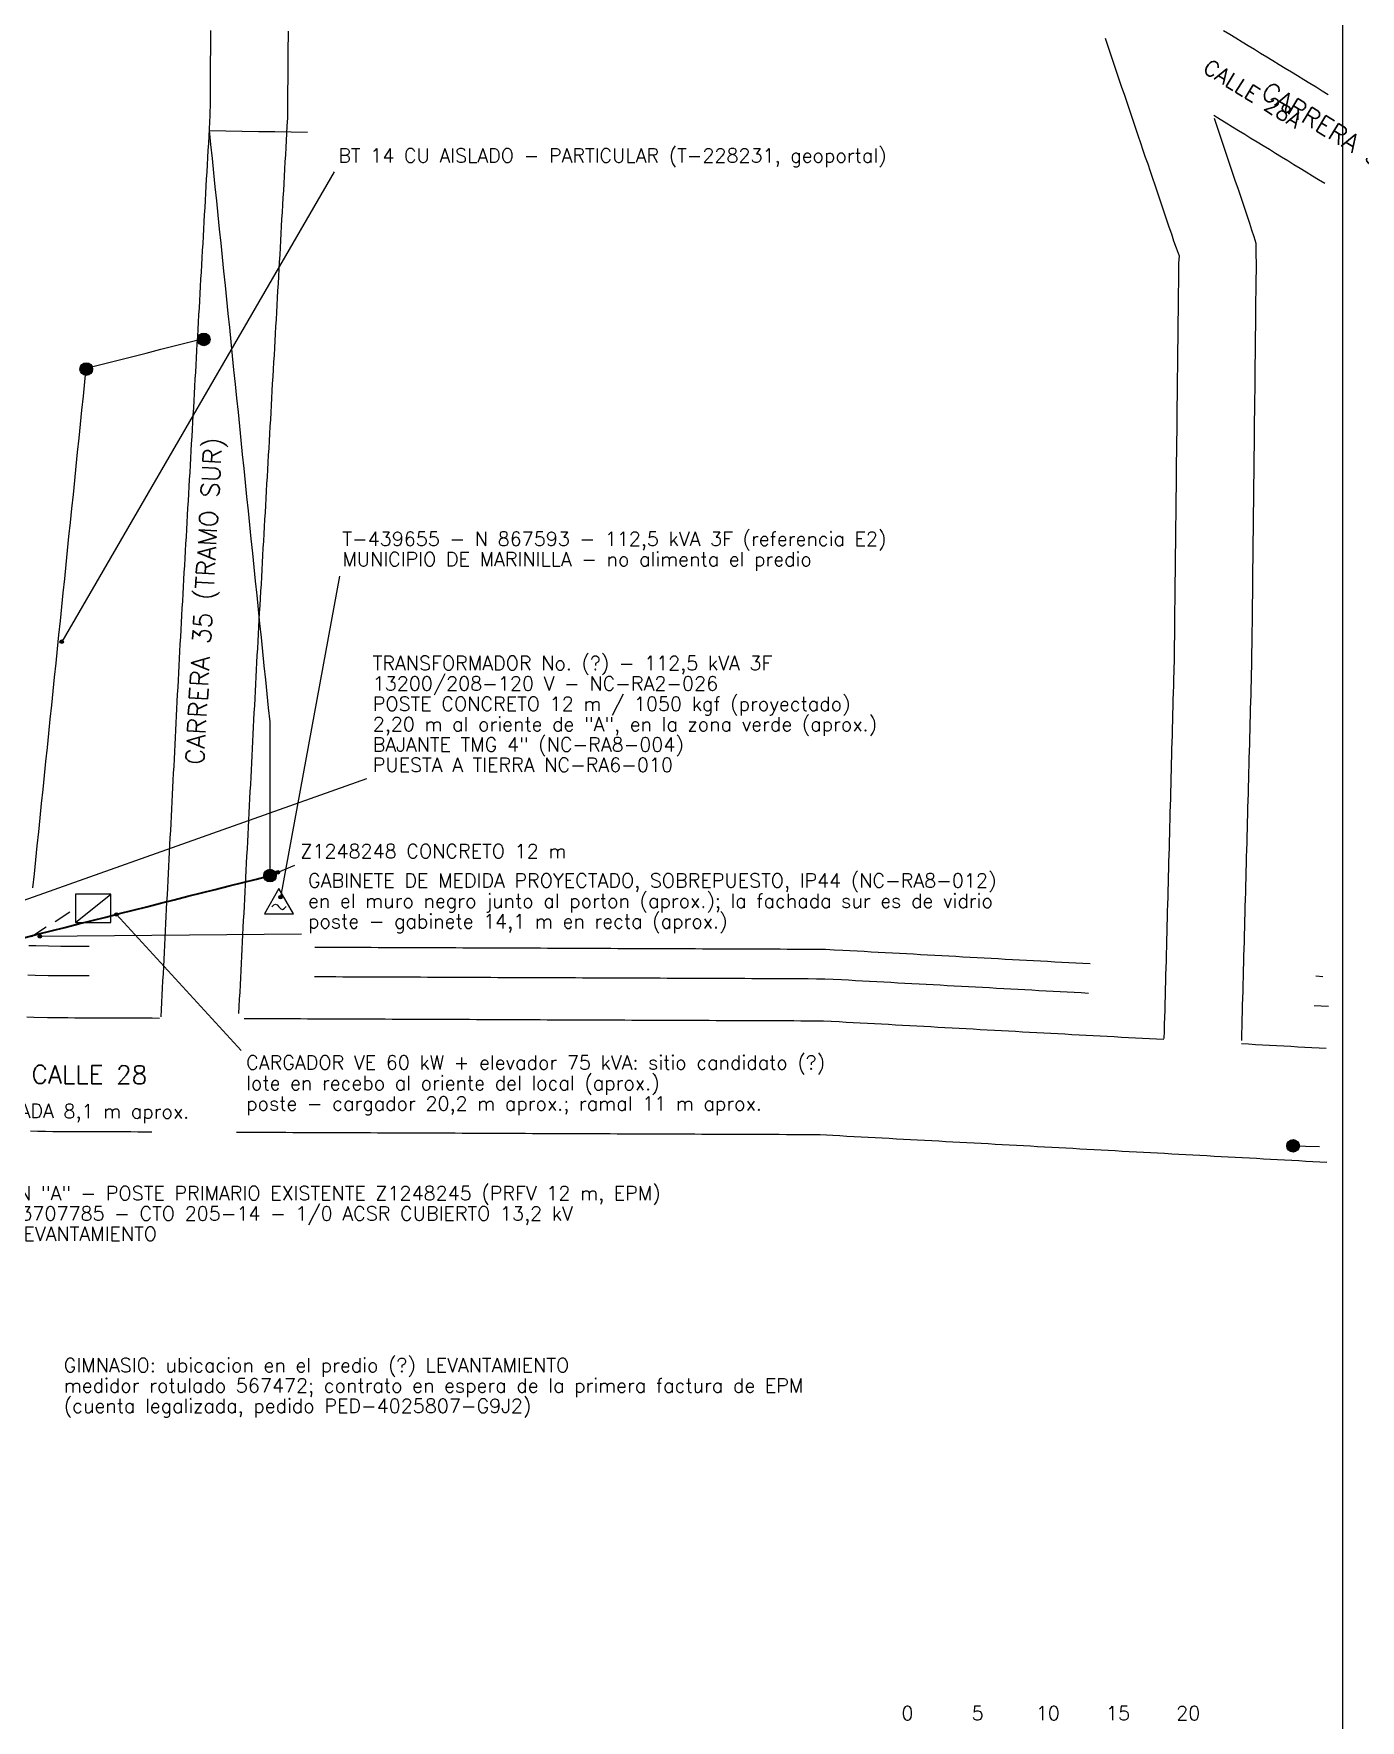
# Paper-space layout 'PLANO 01 DE 01' of a CAD drawing. Header units: millimetres. Extents: x 8 to 1180, y 4 to 828.
# Drawn here: x 205.6 to 394.5, y 424.4 to 664.6 of the extents above; entities that cross this region are included whole.
import ezdxf
from ezdxf.enums import TextEntityAlignment as Align

# ---------------------------------------------------------------- set-up
doc = ezdxf.new("R2010")
doc.units = ezdxf.units.MM
for name, pattern in [('BT', [6, 4, -1, 0, -1]), ('CUBIERTO', [9, 6, -1, 0, -1, 0, -1]), ('TRAZOS', [4, 2.5, -1.5])]:
    doc.linetypes.add(name, pattern=pattern)
doc.styles.add('E2', font='romans.shx')

psp = doc.layouts.new('PLANO 01 DE 01')

# ---------------------------------------------------------------- hatches: boundary and pattern name
h = psp.add_hatch(color=7)
edge = h.paths.add_edge_path()
edge.add_arc((229.78, 621.08), 0.9, 0, 360)
h = psp.add_hatch(color=7)
edge = h.paths.add_edge_path()
edge.add_arc((213.04, 616.85), 0.9, 0, 360)
h = psp.add_hatch(color=8)
edge = h.paths.add_edge_path()
edge.add_arc((209.54, 578.01), 0.25, 0, 360)
h = psp.add_hatch(color=7)
edge = h.paths.add_edge_path()
edge.add_arc((239.21, 544.7), 0.9, 0, 360)
h = psp.add_hatch(color=8)
edge = h.paths.add_edge_path()
edge.add_arc((240.32, 545.16), 0.25, 0, 360)
h = psp.add_hatch(color=8)
edge = h.paths.add_edge_path()
edge.add_arc((240.71, 541.63), 0.25, 0, 360)
h = psp.add_hatch(color=8)
edge = h.paths.add_edge_path()
edge.add_arc((217.34, 539.16), 0.25, 0, 360)
h = psp.add_hatch(color=8)
edge = h.paths.add_edge_path()
edge.add_arc((206.43, 536.05), 0.25, 0, 360)
h = psp.add_hatch(color=7)
edge = h.paths.add_edge_path()
edge.add_arc((384.93, 506.21), 0.9, 0, 360)

# ---------------------------------------------------------------- linework, layer by layer
at = {"color": 7}
psp.add_lwpolyline([(25, 418), (392, 418), (392, 812), (25, 812)], close=True, dxfattribs=at)
at = {"color": 8}
for points in [[(230.75, 665.06), (230.74, 664.04), (230.73, 663.02), (230.72, 662), (230.71, 660.98), (230.71, 659.96), (230.7, 658.94), (230.69, 657.92), (230.68, 656.9), (230.68, 655.88), (230.67, 654.86), (230.65, 652.95), (230.55, 651.05), (230.49, 650.03), (230.43, 649.01), (230.37, 647.99), (230.31, 646.97), (230.26, 645.95), (230.2, 644.94), (230.14, 643.92), (230.08, 642.9), (230.02, 641.88), (229.97, 640.86), (229.91, 639.84), (229.85, 638.82), (229.79, 637.8), (229.74, 636.78), (229.68, 635.76), (229.62, 634.75), (229.56, 633.73), (229.5, 632.71), (229.45, 631.69), (229.39, 630.67), (229.33, 629.65), (229.27, 628.63), (229.21, 627.61), (229.16, 626.59), (229.1, 625.58), (229.04, 624.56), (228.98, 623.54), (228.93, 622.52), (228.87, 621.5), (228.81, 620.48), (228.75, 619.46), (228.69, 618.44), (228.64, 617.42), (228.58, 616.4), (228.52, 615.39), (228.46, 614.37), (228.41, 613.35), (228.35, 612.33), (228.29, 611.31), (228.23, 610.29), (228.17, 609.27), (228.12, 608.25), (228.06, 607.23), (228, 606.22), (227.94, 605.2), (227.88, 604.18), (227.83, 603.16), (227.77, 602.14), (227.71, 601.12), (227.65, 600.1), (227.6, 599.08), (227.54, 598.06), (227.48, 597.04), (227.42, 596.03), (227.36, 595.01), (227.31, 593.99), (227.25, 592.97), (227.19, 591.95), (227.13, 590.93), (227.07, 589.91), (227.02, 588.89), (226.96, 587.87), (226.9, 586.86), (226.84, 585.84), (226.79, 584.82), (226.73, 583.8), (226.67, 582.78), (226.61, 581.76), (226.55, 580.74), (226.5, 579.72), (226.44, 578.7), (226.38, 577.67), (226.33, 576.64), (226.27, 575.61), (226.22, 574.59), (226.17, 573.57), (226.12, 572.55), (226.06, 571.53), (226.01, 570.51), (225.96, 569.49), (225.91, 568.47), (225.85, 567.45), (225.8, 566.43), (225.75, 565.41), (225.7, 564.39), (225.64, 563.37), (225.59, 562.35), (225.54, 561.33), (225.49, 560.31), (225.43, 559.29), (225.38, 558.27), (225.33, 557.25), (225.28, 556.23), (225.22, 555.2), (225.17, 554.18), (225.12, 553.16), (225.07, 552.14), (225.02, 551.12), (224.96, 550.1), (224.91, 549.08), (224.86, 548.06), (224.81, 547.04), (224.75, 546.02), (224.7, 545), (224.65, 543.98), (224.6, 542.96), (224.54, 541.94), (224.49, 540.92), (224.44, 539.9), (224.39, 538.88), (224.33, 537.86), (224.28, 536.84), (224.23, 535.82), (224.18, 534.8), (224.12, 533.77), (224.07, 532.75), (224.02, 531.73), (223.97, 530.71), (223.91, 529.69), (223.86, 528.67), (223.81, 527.65), (223.76, 526.63), (223.7, 525.61), (223.65, 524.59)], [(241.79, 664.97), (241.78, 663.95), (241.77, 662.93), (241.76, 661.91), (241.76, 660.89), (241.75, 659.87), (241.74, 658.85), (241.73, 657.83), (241.72, 656.81), (241.72, 655.79), (241.71, 654.77), (241.7, 653.68), (241.69, 652.6), (241.63, 651.51), (241.57, 650.42), (241.51, 649.4), (241.45, 648.39), (241.4, 647.37), (241.34, 646.35), (241.28, 645.33), (241.22, 644.31), (241.16, 643.29), (241.11, 642.27), (241.05, 641.25), (240.99, 640.23), (240.93, 639.21), (240.87, 638.2), (240.82, 637.18), (240.76, 636.16), (240.7, 635.14), (240.64, 634.12), (240.59, 633.1), (240.53, 632.08), (240.47, 631.06), (240.41, 630.04), (240.35, 629.03), (240.3, 628.01), (240.24, 626.99), (240.18, 625.97), (240.12, 624.95), (240.07, 623.93), (240.01, 622.91), (239.95, 621.89), (239.89, 620.87), (239.83, 619.85), (239.78, 618.84), (239.72, 617.82), (239.66, 616.8), (239.6, 615.78), (239.54, 614.76), (239.49, 613.74), (239.43, 612.72), (239.37, 611.7), (239.31, 610.68), (239.26, 609.67), (239.2, 608.65), (239.14, 607.63), (239.08, 606.61), (239.02, 605.59), (238.97, 604.57), (238.91, 603.55), (238.85, 602.53), (238.79, 601.51), (238.73, 600.49), (238.68, 599.48), (238.62, 598.46), (238.56, 597.44), (238.5, 596.42), (238.45, 595.4), (238.39, 594.38), (238.33, 593.36), (238.27, 592.34), (238.21, 591.32), (238.16, 590.31), (238.1, 589.29), (238.04, 588.27), (237.98, 587.25), (237.93, 586.23), (237.87, 585.21), (237.81, 584.19), (237.75, 583.17), (237.69, 582.15), (237.64, 581.13), (237.58, 580.12), (237.52, 579.1), (237.46, 578.09), (237.41, 577.07), (237.35, 576.06), (237.3, 575.05), (237.25, 574.03), (237.2, 573.01), (237.14, 571.99), (237.09, 570.97), (237.04, 569.95), (236.99, 568.92), (236.93, 567.9), (236.88, 566.88), (236.83, 565.86), (236.78, 564.84), (236.72, 563.82), (236.67, 562.8), (236.62, 561.78), (236.57, 560.76), (236.51, 559.74), (236.46, 558.72), (236.41, 557.7), (236.36, 556.68), (236.3, 555.66), (236.25, 554.64), (236.2, 553.62), (236.15, 552.6), (236.09, 551.58), (236.04, 550.56), (235.99, 549.54), (235.94, 548.52), (235.88, 547.49), (235.83, 546.47), (235.78, 545.45), (235.73, 544.43), (235.67, 543.41), (235.62, 542.39), (235.57, 541.37), (235.52, 540.35), (235.47, 539.33), (235.41, 538.31), (235.36, 537.29), (235.31, 536.27), (235.26, 535.25), (235.2, 534.23), (235.15, 533.21), (235.1, 532.19), (235.05, 531.17), (234.99, 530.15), (234.94, 529.13), (234.89, 528.11), (234.84, 527.09), (234.78, 526.06), (234.73, 525.04)], [(358.16, 663.99), (358.49, 662.99), (358.83, 662), (359.17, 661), (359.5, 660), (359.84, 659.01), (360.18, 658.01), (360.51, 657.02), (360.85, 656.02), (361.19, 655.02), (361.52, 654.03), (361.86, 653.03), (362.2, 652.03), (362.53, 651.04), (362.87, 650.04), (363.21, 649.05), (363.55, 648.05), (363.88, 647.05), (364.22, 646.06), (364.56, 645.06), (364.89, 644.06), (365.23, 643.07), (365.57, 642.07), (365.9, 641.08), (366.24, 640.08), (366.58, 639.08), (366.91, 638.09), (367.25, 637.09), (367.59, 636.09), (367.92, 635.1), (368.26, 634.1), (368.71, 632.99), (368.62, 631.93), (368.61, 630.93), (368.6, 629.92), (368.59, 628.92), (368.58, 627.91), (368.56, 626.91), (368.55, 625.91), (368.54, 624.9), (368.53, 623.9), (368.52, 622.89), (368.51, 621.89), (368.5, 620.88), (368.48, 619.88), (368.47, 618.88), (368.46, 617.87), (368.45, 616.87), (368.44, 615.86), (368.43, 614.86), (368.42, 613.85), (368.4, 612.85), (368.39, 611.84), (368.38, 610.84), (368.37, 609.84), (368.36, 608.83), (368.35, 607.83), (368.34, 606.82), (368.32, 605.82), (368.31, 604.81), (368.3, 603.81), (368.29, 602.81), (368.28, 601.8), (368.27, 600.8), (368.26, 599.79), (368.24, 598.79), (368.23, 597.78), (368.22, 596.78), (368.21, 595.78), (368.2, 594.77), (368.19, 593.77), (368.18, 592.76), (368.17, 591.76), (368.15, 590.75), (368.14, 589.75), (368.13, 588.75), (368.12, 587.74), (368.11, 586.74), (368.1, 585.73), (368.09, 584.73), (368.07, 583.72), (368.06, 582.72), (368.05, 581.72), (368.04, 580.71), (368.03, 579.71), (368.02, 578.7), (368.01, 577.7), (367.98, 575.73), (367.93, 573.77), (367.9, 572.76), (367.88, 571.76), (367.85, 570.75), (367.82, 569.75), (367.8, 568.74), (367.77, 567.74), (367.74, 566.73), (367.71, 565.73), (367.69, 564.72), (367.66, 563.72), (367.63, 562.71), (367.61, 561.71), (367.58, 560.71), (367.55, 559.7), (367.53, 558.7), (367.5, 557.69), (367.47, 556.69), (367.45, 555.68), (367.42, 554.68), (367.39, 553.67), (367.36, 552.67), (367.34, 551.66), (367.31, 550.66), (367.28, 549.65), (367.26, 548.65), (367.23, 547.64), (367.2, 546.64), (367.18, 545.64), (367.15, 544.63), (367.12, 543.63), (367.09, 542.62), (367.07, 541.62), (367.04, 540.61), (367.01, 539.61), (366.99, 538.6), (366.96, 537.6), (366.93, 536.59), (366.91, 535.59), (366.88, 534.58), (366.85, 533.58), (366.83, 532.57), (366.8, 531.57), (366.77, 530.57), (366.74, 529.56), (366.72, 528.56), (366.69, 527.55), (366.66, 526.55), (366.64, 525.54), (366.61, 524.54), (366.58, 523.53), (366.56, 522.53), (366.53, 521.52)], [(375.04, 665.09), (375.92, 664.55), (376.8, 664.01), (377.67, 663.48), (378.55, 662.94), (379.43, 662.4), (380.3, 661.86), (381.18, 661.33), (382.06, 660.79), (382.93, 660.25), (383.81, 659.71), (384.69, 659.18), (385.57, 658.64), (386.44, 658.1), (387.32, 657.56), (388.2, 657.03), (389.07, 656.49), (389.95, 655.95)], [(373.66, 652.99), (374.53, 652.45), (375.41, 651.91), (376.29, 651.37), (377.16, 650.84), (378.04, 650.3), (378.92, 649.76), (379.8, 649.22), (380.67, 648.69), (381.55, 648.15), (382.43, 647.61), (383.3, 647.07), (384.18, 646.54), (385.06, 646), (385.94, 645.46), (386.81, 644.92), (387.69, 644.39), (388.57, 643.85), (389.44, 643.31)], [(373.67, 652.58), (374.01, 651.59), (374.34, 650.59), (374.68, 649.59), (375.02, 648.6), (375.35, 647.6), (375.69, 646.6), (376.03, 645.61), (376.36, 644.61), (376.7, 643.62), (377.04, 642.62), (377.37, 641.62), (377.71, 640.63), (378.05, 639.63), (378.38, 638.63), (378.72, 637.64), (379.02, 636.68), (379.32, 635.72), (379.61, 634.76), (379.64, 633.28), (379.66, 631.81), (379.65, 630.8), (379.64, 629.8), (379.63, 628.79), (379.62, 627.79), (379.6, 626.78), (379.59, 625.78), (379.58, 624.78), (379.57, 623.77), (379.56, 622.77), (379.55, 621.76), (379.54, 620.76), (379.53, 619.75), (379.51, 618.75), (379.5, 617.75), (379.49, 616.74), (379.48, 615.74), (379.47, 614.73), (379.46, 613.73), (379.45, 612.72), (379.43, 611.72), (379.42, 610.72), (379.41, 609.71), (379.4, 608.71), (379.39, 607.7), (379.38, 606.7), (379.37, 605.69), (379.35, 604.69), (379.34, 603.69), (379.33, 602.68), (379.32, 601.68), (379.31, 600.67), (379.3, 599.67), (379.29, 598.66), (379.27, 597.66), (379.26, 596.65), (379.25, 595.65), (379.24, 594.65), (379.23, 593.64), (379.22, 592.64), (379.21, 591.63), (379.19, 590.63), (379.18, 589.62), (379.17, 588.62), (379.16, 587.62), (379.15, 586.61), (379.14, 585.61), (379.13, 584.6), (379.11, 583.6), (379.1, 582.59), (379.09, 581.59), (379.08, 580.59), (379.07, 579.58), (379.06, 578.58), (379.05, 577.57), (379.03, 576.55), (379.02, 575.52), (379, 574.5), (378.97, 573.47), (378.94, 572.46), (378.91, 571.46), (378.89, 570.46), (378.86, 569.45), (378.83, 568.45), (378.81, 567.44), (378.78, 566.44), (378.75, 565.43), (378.73, 564.43), (378.7, 563.42), (378.67, 562.42), (378.64, 561.41), (378.62, 560.41), (378.59, 559.4), (378.56, 558.4), (378.54, 557.39), (378.51, 556.39), (378.48, 555.39), (378.46, 554.38), (378.43, 553.38), (378.4, 552.37), (378.38, 551.37), (378.35, 550.36), (378.32, 549.36), (378.29, 548.35), (378.27, 547.35), (378.24, 546.34), (378.21, 545.34), (378.19, 544.33), (378.16, 543.33), (378.13, 542.32), (378.11, 541.32), (378.08, 540.32), (378.05, 539.31), (378.02, 538.31), (378, 537.3), (377.97, 536.3), (377.94, 535.29), (377.92, 534.29), (377.89, 533.28), (377.86, 532.28), (377.84, 531.27), (377.81, 530.27), (377.78, 529.26), (377.75, 528.26), (377.73, 527.25), (377.7, 526.25), (377.67, 525.25), (377.65, 524.24), (377.62, 523.24), (377.59, 522.23), (377.57, 521.23)], [(248.34, 644.94), (209.54, 578.01)], [(249.12, 587.37), (240.71, 541.63)], [(252.97, 558.48), (184.97, 534.38)], [(242.69, 546.16), (240.32, 545.16)], [(235.11, 519.8), (217.34, 539.16)], [(243.72, 536.38), (206.43, 536.05)], [(204.87, 534.76), (205.88, 534.73), (207.68, 534.68), (209.44, 534.67), (210.44, 534.67), (211.45, 534.66), (212.45, 534.66), (213.46, 534.65)], [(245.59, 534.52), (246.59, 534.52), (247.6, 534.51), (248.6, 534.51), (249.61, 534.5), (250.61, 534.5), (251.61, 534.49), (252.62, 534.49), (253.62, 534.49), (254.63, 534.48), (255.63, 534.48), (256.64, 534.47), (257.64, 534.47), (258.64, 534.47), (259.65, 534.46), (260.65, 534.46), (261.66, 534.45), (262.66, 534.45), (263.66, 534.45), (264.67, 534.44), (265.67, 534.44), (266.68, 534.43), (267.68, 534.43), (268.68, 534.42), (269.69, 534.42), (270.69, 534.42), (271.7, 534.41), (272.7, 534.41), (273.71, 534.4), (274.71, 534.4), (275.71, 534.4), (276.72, 534.39), (277.72, 534.39), (278.73, 534.38), (279.73, 534.38), (280.73, 534.37), (281.74, 534.37), (282.74, 534.37), (283.75, 534.36), (284.75, 534.36), (285.76, 534.35), (286.76, 534.35), (287.76, 534.35), (288.77, 534.34), (289.77, 534.34), (290.78, 534.33), (291.78, 534.33), (292.78, 534.32), (293.79, 534.32), (294.79, 534.32), (295.8, 534.31), (296.8, 534.31), (297.81, 534.3), (298.81, 534.3), (299.81, 534.3), (300.82, 534.29), (301.82, 534.29), (302.83, 534.28), (303.83, 534.28), (304.83, 534.27), (305.84, 534.27), (306.84, 534.27), (307.85, 534.26), (308.85, 534.26), (309.85, 534.25), (310.86, 534.25), (311.86, 534.25), (312.87, 534.24), (313.87, 534.24), (314.88, 534.23), (315.88, 534.23), (317.11, 534.22), (318.35, 534.21), (319.58, 534.15), (320.82, 534.08), (321.82, 534.03), (322.83, 533.97), (323.84, 533.92), (324.84, 533.86), (325.85, 533.81), (326.85, 533.75), (327.86, 533.7), (328.86, 533.65), (329.87, 533.59), (330.87, 533.54), (331.88, 533.48), (332.88, 533.43), (333.89, 533.37), (334.89, 533.32), (335.9, 533.26), (336.9, 533.21), (337.91, 533.15), (338.92, 533.1), (339.92, 533.04), (340.93, 532.99), (341.93, 532.93), (342.94, 532.88), (343.94, 532.82), (344.95, 532.77), (345.95, 532.71), (346.96, 532.66), (347.96, 532.6), (348.97, 532.55), (349.97, 532.49), (350.98, 532.44), (351.98, 532.38), (352.99, 532.33), (353.99, 532.27), (355, 532.22), (356.01, 532.16)], [(388.18, 530.41), (389.18, 530.35)], [(204.56, 524.57), (205.57, 524.54), (207.5, 524.48), (209.4, 524.47), (210.4, 524.47), (211.41, 524.46), (212.41, 524.46), (213.41, 524.45), (214.42, 524.45), (215.42, 524.44), (216.43, 524.44), (217.43, 524.44), (218.44, 524.43), (219.44, 524.43), (220.44, 524.42), (221.45, 524.42), (222.45, 524.42), (223.46, 524.41)], [(235.51, 524.36), (236.51, 524.36), (237.51, 524.35), (238.52, 524.35), (239.52, 524.34), (240.53, 524.34), (241.53, 524.34), (242.54, 524.33), (243.54, 524.33), (244.54, 524.32), (245.55, 524.32), (246.55, 524.32), (247.56, 524.31), (248.56, 524.31), (249.56, 524.3), (250.57, 524.3), (251.57, 524.3), (252.58, 524.29), (253.58, 524.29), (254.58, 524.28), (255.59, 524.28), (256.59, 524.27), (257.6, 524.27), (258.6, 524.27), (259.61, 524.26), (260.61, 524.26), (261.61, 524.25), (262.62, 524.25), (263.62, 524.25), (264.63, 524.24), (265.63, 524.24), (266.63, 524.23), (267.64, 524.23), (268.64, 524.22), (269.65, 524.22), (270.65, 524.22), (271.66, 524.21), (272.66, 524.21), (273.66, 524.2), (274.67, 524.2), (275.67, 524.2), (276.68, 524.19), (277.68, 524.19), (278.68, 524.18), (279.69, 524.18), (280.69, 524.17), (281.7, 524.17), (282.7, 524.17), (283.7, 524.16), (284.71, 524.16), (285.71, 524.15), (286.72, 524.15), (287.72, 524.15), (288.73, 524.14), (289.73, 524.14), (290.73, 524.13), (291.74, 524.13), (292.74, 524.12), (293.75, 524.12), (294.75, 524.12), (295.75, 524.11), (296.76, 524.11), (297.76, 524.1), (298.77, 524.1), (299.77, 524.1), (300.78, 524.09), (301.78, 524.09), (302.78, 524.08), (303.79, 524.08), (304.79, 524.07), (305.8, 524.07), (306.8, 524.07), (307.8, 524.06), (308.81, 524.06), (309.81, 524.05), (310.82, 524.05), (311.82, 524.05), (312.82, 524.04), (313.83, 524.04), (314.83, 524.03), (315.84, 524.03), (316.94, 524.02), (318.05, 524.02), (319.16, 523.96), (320.26, 523.9), (321.27, 523.84), (322.27, 523.79), (323.28, 523.73), (324.29, 523.68), (325.29, 523.62), (326.3, 523.57), (327.3, 523.52), (328.31, 523.46), (329.31, 523.41), (330.32, 523.35), (331.32, 523.3), (332.33, 523.24), (333.33, 523.19), (334.34, 523.13), (335.34, 523.08), (336.35, 523.02), (337.35, 522.97), (338.36, 522.91), (339.36, 522.86), (340.37, 522.8), (341.38, 522.75), (342.38, 522.69), (343.39, 522.64), (344.39, 522.58), (345.4, 522.53), (346.4, 522.47), (347.41, 522.42), (348.41, 522.36), (349.42, 522.31), (350.42, 522.25), (351.43, 522.2), (352.43, 522.14), (353.44, 522.09), (354.44, 522.03), (355.45, 521.98), (356.46, 521.92), (357.46, 521.87), (358.47, 521.82), (359.47, 521.76), (360.48, 521.71), (361.48, 521.65), (362.49, 521.6), (363.49, 521.54), (364.5, 521.49), (365.5, 521.43), (366.51, 521.38)], [(377.57, 520.77), (378.57, 520.72), (379.58, 520.66), (380.58, 520.61), (381.59, 520.55), (382.59, 520.5), (383.6, 520.44), (384.6, 520.39), (385.61, 520.33), (386.61, 520.28), (387.62, 520.22), (388.63, 520.17), (389.63, 520.12)], [(205.08, 508.34), (206.15, 508.31), (207.22, 508.28), (208.27, 508.27), (209.33, 508.27), (210.34, 508.27), (211.34, 508.26), (212.34, 508.26), (213.35, 508.25), (214.35, 508.25), (215.36, 508.24), (216.36, 508.24), (217.36, 508.24), (218.37, 508.23), (219.37, 508.23), (220.38, 508.22), (221.38, 508.22), (222.39, 508.22)], [(234.43, 508.17), (235.44, 508.16), (236.44, 508.16), (237.45, 508.15), (238.45, 508.15), (239.46, 508.15), (240.46, 508.14), (241.46, 508.14), (242.47, 508.13), (243.47, 508.13), (244.48, 508.12), (245.48, 508.12), (246.48, 508.12), (247.49, 508.11), (248.49, 508.11), (249.5, 508.1), (250.5, 508.1), (251.51, 508.1), (252.51, 508.09), (253.51, 508.09), (254.52, 508.08), (255.52, 508.08), (256.53, 508.07), (257.53, 508.07), (258.53, 508.07), (259.54, 508.06), (260.54, 508.06), (261.55, 508.05), (262.55, 508.05), (263.55, 508.05), (264.56, 508.04), (265.56, 508.04), (266.57, 508.03), (267.57, 508.03), (268.58, 508.02), (269.58, 508.02), (270.58, 508.02), (271.59, 508.01), (272.59, 508.01), (273.6, 508), (274.6, 508), (275.6, 508), (276.61, 507.99), (277.61, 507.99), (278.62, 507.98), (279.62, 507.98), (280.63, 507.97), (281.63, 507.97), (282.63, 507.97), (283.64, 507.96), (284.64, 507.96), (285.65, 507.95), (286.65, 507.95), (287.65, 507.95), (288.66, 507.94), (289.66, 507.94), (290.67, 507.93), (291.67, 507.93), (292.68, 507.92), (293.68, 507.92), (294.68, 507.92), (295.69, 507.91), (296.69, 507.91), (297.7, 507.9), (298.7, 507.9), (299.7, 507.9), (300.71, 507.89), (301.71, 507.89), (302.72, 507.88), (303.72, 507.88), (304.72, 507.87), (305.73, 507.87), (306.73, 507.87), (307.74, 507.86), (308.74, 507.86), (309.75, 507.85), (310.75, 507.85), (311.75, 507.85), (312.76, 507.84), (313.76, 507.84), (314.77, 507.83), (315.77, 507.83), (317.57, 507.82), (319.38, 507.72), (320.39, 507.67), (321.39, 507.61), (322.4, 507.56), (323.4, 507.5), (324.41, 507.45), (325.41, 507.39), (326.42, 507.34), (327.42, 507.28), (328.43, 507.23), (329.43, 507.17), (330.44, 507.12), (331.45, 507.07), (332.45, 507.01), (333.46, 506.96), (334.46, 506.9), (335.47, 506.85), (336.47, 506.79), (337.48, 506.74), (338.48, 506.68), (339.49, 506.63), (340.49, 506.57), (341.5, 506.52), (342.5, 506.46), (343.51, 506.41), (344.51, 506.35), (345.52, 506.3), (346.53, 506.24), (347.53, 506.19), (348.54, 506.13), (349.54, 506.08), (350.55, 506.02), (351.55, 505.97), (352.56, 505.91), (353.56, 505.86), (354.57, 505.8), (355.57, 505.75), (356.58, 505.69), (357.58, 505.64), (358.59, 505.58), (359.59, 505.53), (360.6, 505.47), (361.6, 505.42), (362.61, 505.37), (363.62, 505.31), (364.62, 505.26), (365.63, 505.2), (366.63, 505.15), (367.64, 505.09), (368.64, 505.04), (369.65, 504.98), (370.65, 504.93), (371.66, 504.87), (372.66, 504.82), (373.67, 504.76), (374.67, 504.71), (375.68, 504.65), (376.68, 504.6), (377.69, 504.54), (378.7, 504.49), (379.7, 504.43), (380.71, 504.38), (381.71, 504.32), (382.72, 504.27), (383.72, 504.21), (384.73, 504.16), (385.73, 504.1), (386.74, 504.05), (387.74, 503.99), (388.75, 503.94), (389.75, 503.88)]]:
    psp.add_lwpolyline(points, dxfattribs=at)
at = {"color": 3, "linetype": 'BT'}
for points in [[(230.6, 650.83), (232.92, 650.79), (235.24, 650.75), (237.56, 650.71), (239.89, 650.67), (242.21, 650.63), (244.53, 650.59)], [(239.21, 566.58), (239.01, 568.58), (238.8, 570.59), (238.6, 572.59), (238.39, 574.6), (238.19, 576.61), (237.98, 578.61), (237.78, 580.62), (237.57, 582.62), (237.36, 584.63), (237.16, 586.64), (236.95, 588.64), (236.75, 590.65), (236.54, 592.65), (236.34, 594.66), (236.13, 596.67), (235.93, 598.67), (235.72, 600.68), (235.52, 602.69), (235.31, 604.69), (235.11, 606.7), (234.9, 608.7), (234.7, 610.71), (234.49, 612.72), (234.29, 614.72), (234.08, 616.73), (233.88, 618.73), (233.67, 620.74), (233.47, 622.75), (233.26, 624.75), (233.06, 626.76), (232.85, 628.76), (232.65, 630.77), (232.44, 632.78), (232.24, 634.78), (232.03, 636.79), (231.83, 638.79), (231.62, 640.8), (231.42, 642.81), (231.21, 644.81), (231.01, 646.82), (230.8, 648.82), (230.6, 650.83)], [(213.21, 617.02), (215.3, 617.55), (217.4, 618.08), (219.49, 618.61), (221.58, 619.13), (223.67, 619.66), (225.76, 620.19), (227.86, 620.72), (229.95, 621.25)], [(205.45, 542.94), (205.66, 544.94), (205.86, 546.94), (206.07, 548.95), (206.27, 550.95), (206.48, 552.95), (206.68, 554.95), (206.89, 556.95), (207.09, 558.96), (207.3, 560.96), (207.51, 562.96), (207.71, 564.96), (207.92, 566.96), (208.12, 568.97), (208.33, 570.97), (208.53, 572.97), (208.74, 574.97), (208.94, 576.98), (209.15, 578.98), (209.35, 580.98), (209.56, 582.98), (209.76, 584.98), (209.97, 586.99), (210.17, 588.99), (210.38, 590.99), (210.58, 592.99), (210.79, 594.99), (210.99, 597), (211.2, 599), (211.4, 601), (211.61, 603), (211.81, 605), (212.02, 607.01), (212.22, 609.01), (212.43, 611.01), (212.63, 613.01), (212.84, 615.02), (213.04, 617.02)], [(239.21, 544.7), (239.21, 546.89), (239.21, 549.07), (239.21, 551.26), (239.21, 553.45), (239.21, 555.64), (239.21, 557.82), (239.21, 560.01), (239.21, 562.2), (239.21, 564.39), (239.21, 566.58)], [(388.69, 506.05), (386.68, 506.13), (384.66, 506.21)]]:
    psp.add_lwpolyline(points, dxfattribs=at)
at = {"color": 1, "linetype": 'CUBIERTO', "lineweight": 35}
psp.add_lwpolyline([(204.15, 535.85), (206.1, 536.34), (208.05, 536.83), (210, 537.32), (211.94, 537.82), (213.89, 538.31), (215.84, 538.8), (217.79, 539.29), (219.73, 539.78), (221.68, 540.27), (223.63, 540.77), (225.58, 541.26), (227.53, 541.75), (229.47, 542.24), (231.42, 542.73), (233.37, 543.22), (235.32, 543.71), (237.27, 544.21), (239.21, 544.7)], dxfattribs=at)
at = {"color": 6}
psp.add_lwpolyline([(211.53, 538.04), (216.53, 538.04), (216.53, 542.04), (211.53, 542.04)], close=True, dxfattribs=at)
psp.add_lwpolyline([(211.53, 538.04), (216.53, 542.04)], dxfattribs=at)
at = {"color": 1}
psp.add_lwpolyline([(240.49, 542.85), (238.41, 539.25), (242.58, 539.25)], close=True, dxfattribs=at)
psp.add_lwpolyline([(239.49, 540.25), (239.74, 540.54), (239.99, 540.65), (240.24, 540.52), (240.49, 540.23), (240.74, 539.95), (240.99, 539.85), (241.24, 540), (241.49, 540.3)], dxfattribs=at)
at = {"color": 6, "linetype": 'TRAZOS'}
psp.add_lwpolyline([(205.23, 536.04), (211.53, 540.04)], dxfattribs=at)
at = {"color": 8, "linetype": 'TRAZOS'}
for points in [[(204.74, 530.56), (205.76, 530.53), (207.6, 530.48), (209.42, 530.47), (210.43, 530.47), (211.43, 530.46), (212.44, 530.46), (213.44, 530.45)], [(245.57, 530.32), (246.58, 530.32), (247.58, 530.31), (248.58, 530.31), (249.59, 530.3), (250.59, 530.3), (251.6, 530.3), (252.6, 530.29), (253.61, 530.29), (254.61, 530.28), (255.61, 530.28), (256.62, 530.27), (257.62, 530.27), (258.63, 530.27), (259.63, 530.26), (260.63, 530.26), (261.64, 530.25), (262.64, 530.25), (263.65, 530.25), (264.65, 530.24), (265.66, 530.24), (266.66, 530.23), (267.66, 530.23), (268.67, 530.22), (269.67, 530.22), (270.68, 530.22), (271.68, 530.21), (272.68, 530.21), (273.69, 530.2), (274.69, 530.2), (275.7, 530.2), (276.7, 530.19), (277.7, 530.19), (278.71, 530.18), (279.71, 530.18), (280.72, 530.17), (281.72, 530.17), (282.73, 530.17), (283.73, 530.16), (284.73, 530.16), (285.74, 530.15), (286.74, 530.15), (287.75, 530.15), (288.75, 530.14), (289.75, 530.14), (290.76, 530.13), (291.76, 530.13), (292.77, 530.12), (293.77, 530.12), (294.78, 530.12), (295.78, 530.11), (296.78, 530.11), (297.79, 530.1), (298.79, 530.1), (299.8, 530.1), (300.8, 530.09), (301.8, 530.09), (302.81, 530.08), (303.81, 530.08), (304.82, 530.07), (305.82, 530.07), (306.82, 530.07), (307.83, 530.06), (308.83, 530.06), (309.84, 530.05), (310.84, 530.05), (311.85, 530.05), (312.85, 530.04), (313.85, 530.04), (314.86, 530.03), (315.86, 530.03), (317.04, 530.02), (318.23, 530.01), (319.41, 529.95), (320.59, 529.89), (321.6, 529.84), (322.6, 529.78), (323.61, 529.73), (324.61, 529.67), (325.62, 529.62), (326.62, 529.56), (327.63, 529.51), (328.63, 529.45), (329.64, 529.4), (330.64, 529.34), (331.65, 529.29), (332.65, 529.23), (333.66, 529.18), (334.67, 529.12), (335.67, 529.07), (336.68, 529.01), (337.68, 528.96), (338.69, 528.9), (339.69, 528.85), (340.7, 528.79), (341.7, 528.74), (342.71, 528.68), (343.71, 528.63), (344.72, 528.57), (345.72, 528.52), (346.73, 528.46), (347.73, 528.41), (348.74, 528.35), (349.74, 528.3), (350.75, 528.25), (351.76, 528.19), (352.76, 528.14), (353.77, 528.08), (354.77, 528.03), (355.78, 527.97)], [(387.95, 526.22), (388.95, 526.16), (389.96, 526.11)]]:
    psp.add_lwpolyline(points, dxfattribs=at)
at = {"color": 7}
for centre in [(229.78, 621.08), (213.04, 616.85), (239.21, 544.7), (384.93, 506.21)]:
    psp.add_circle(centre, 0.9, dxfattribs=at)
at = {"color": 8}
for centre in [(209.54, 578.01), (240.32, 545.16), (240.71, 541.63), (217.34, 539.16), (206.43, 536.05)]:
    psp.add_circle(centre, 0.25, dxfattribs=at)

# ---------------------------------------------------------------- texts
at = {"color": 7, "style": 'E2'}
for s, height, rotation, p in [('CALLE 28A', 2.2, -31.5035, (379.17, 656.08)), ('CARRERA 35 (TRAMO SUR)', 2.6, 86.7511, (229.79, 583.79)), ('CALLE 28', 2.6, -0.2372, (213.49, 516.35))]:
    psp.add_text(s, height=height, rotation=rotation, dxfattribs=at).set_placement(p, align=Align.MIDDLE_CENTER)
psp.add_text('CARRERA 35 (TRAMO NORTE)', height=2.6, rotation=-31.5035, dxfattribs=at).set_placement((380.17, 655.68))
at = {"color": 3, "style": 'E2'}
psp.add_text('BT 14 CU AISLADO - PARTICULAR (T-228231, geoportal)', height=2, dxfattribs=at).set_placement((248.94, 646.26))
at = {"color": 1, "style": 'E2'}
for s, p in [('T-439655 - N 867593 - 112,5 kVA 3F (referencia E2)', (249.52, 591.66)), ('MUNICIPIO DE MARINILLA - no alimenta el predio', (249.52, 588.76)), ('PUNTO DE DERIVACION "A" - POSTE PRIMARIO EXISTENTE Z1248245 (PRFV 12 m, EPM)', (174.94, 498.48)), ('SEGUN PLANO PDC 23707785 - CTO 205-14 - 1/0 ACSR CUBIERTO 13,2 kV', (174.94, 495.58)), ('placa del poste (?) LEVANTAMIENTO', (174.94, 492.68))]:
    psp.add_text(s, height=2, dxfattribs=at).set_placement(p)
at = {"color": 5, "style": 'E2'}
for s, p in [('TRANSFORMADOR No. (?) - 112,5 kVA 3F', (253.84, 573.98)), ('13200/208-120 V - NC-RA2-026', (253.84, 571.08)), ('POSTE CONCRETO 12 m / 1050 kgf (proyectado)', (253.84, 568.18)), ('2,20 m al oriente de "A", en la zona verde (aprox.)', (253.84, 565.28)), ('BAJANTE TMG 4" (NC-RA8-004)', (253.84, 562.38)), ('PUESTA A TIERRA NC-RA6-010', (253.84, 559.48)), ('GABINETE DE MEDIDA PROYECTADO, SOBREPUESTO, IP44 (NC-RA8-012)', (244.62, 542.99)), ('en el muro negro junto al porton (aprox.); la fachada sur es de vidrio', (244.62, 540.09)), ('poste - gabinete 14,1 m en recta (aprox.)', (244.62, 537.19))]:
    psp.add_text(s, height=2, dxfattribs=at).set_placement(p)
at = {"color": 7, "style": 'E2'}
psp.add_text('Z1248248 CONCRETO 12 m', height=2, dxfattribs=at).set_placement((243.54, 547.2))
at = {"color": 6, "style": 'E2'}
for s, p in [('CARGADOR VE 60 kW + elevador 75 kVA: sitio candidato (?)', (235.81, 517.06)), ('lote en recebo al oriente del local (aprox.)', (235.81, 514.16)), ('poste - cargador 20,2 m aprox.; ramal 11 m aprox.', (235.81, 511.26)), ('GIMNASIO: ubicacion en el predio (?) LEVANTAMIENTO', (209.83, 473.98)), ('medidor rotulado 567472; contrato en espera de la primera factura de EPM', (209.83, 471.08)), ('(cuenta legalizada, pedido PED-4025807-G9J2)', (209.83, 468.18))]:
    psp.add_text(s, height=2, dxfattribs=at).set_placement(p)
at = {"color": 8, "style": 'E2'}
psp.add_text('CALZADA 8,1 m aprox.', height=2, rotation=-0.2372, dxfattribs=at).set_placement((212.36, 511.16), align=Align.MIDDLE_CENTER)
at = {"color": 7, "style": 'E2'}
for s, p in [('0', (330, 424.4)), ('5', (340, 424.4)), ('10', (350, 424.4)), ('15', (360, 424.4)), ('20', (370, 424.4))]:
    psp.add_text(s, height=2, dxfattribs=at).set_placement(p, align=Align.CENTER)

doc.saveas('drawing.dxf')
